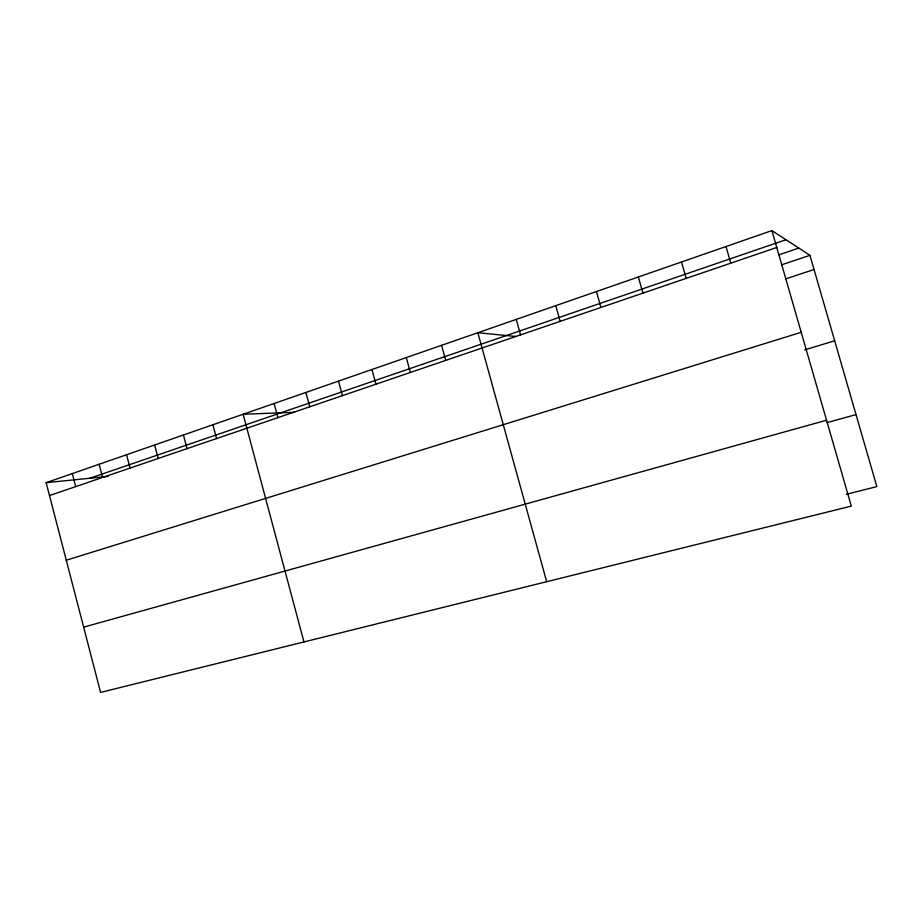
<?xml version="1.0" encoding="UTF-8"?>
<svg xmlns="http://www.w3.org/2000/svg" width="923" height="923" viewBox="0 0 923 923"><rect width="100%" height="100%" fill="white"/><g stroke="black" fill="none" stroke-linecap="round" stroke-linejoin="round"><path stroke-width="1.38" d="M771.905 230.588L851.306 506.104L100.584 692.412L46.15 482.671L771.905 230.588L809.944 255.325L876.85 486.594L846.253 494.313M89.866 478.241L785.969 239.726M49.496 495.559L776.774 247.479M778.908 254.817L798.81 248.079M781.596 264.809L809.944 255.325M785.658 278.884L814.051 269.528M66.271 560.215L801.222 332.292M804.637 349.909L834.669 340.783M83.647 627.144L826.558 420.219M827.077 422.619L856.013 414.589M46.15 482.671L108.072 476.406M294.633 412.304L243.118 414.254L303.955 641.947M515.819 336.468L477.837 332.73L546.681 581.698M726.009 246.522L730.774 263.17M681.509 261.982L686.181 278.388M638.335 276.981L642.916 293.145M596.443 291.53L600.919 307.463M555.761 305.663L560.157 321.377M516.245 319.393L520.549 334.887M441.586 345.317L445.74 360.397M406.305 357.57L410.377 372.465M371.946 369.5L375.949 384.21M338.487 381.13L342.421 395.644M305.882 392.448L309.747 406.789M274.096 403.489L277.904 417.646M212.89 424.753L216.57 438.575M183.412 434.998L187.023 448.647M154.637 444.99L158.191 458.489M126.543 454.739L130.051 468.088M99.119 464.269L102.568 477.456M72.329 473.58L75.721 486.617"/></g></svg>
